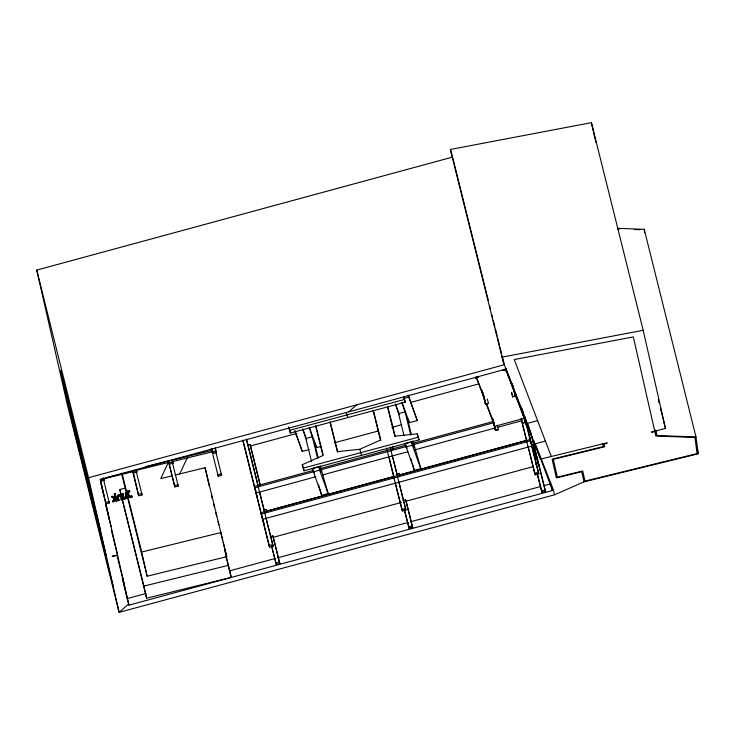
<?xml version="1.0" encoding="UTF-8"?>
<svg xmlns="http://www.w3.org/2000/svg" width="735" height="735" viewBox="0 0 735 735"><rect width="100%" height="100%" fill="white"/><g stroke="black" fill="none" stroke-linecap="round" stroke-linejoin="round"><path stroke-width="1.1" d="M126.089 496.41L125.63 497.329L123.857 497.182L124.325 499.129L123.452 499.341L122.111 493.902L122.984 493.681L124.151 498.376L123.287 498.587L123.452 499.341M117.361 496.474L118.142 500.645L119.015 500.434L118.84 499.671L117.968 499.892L118.142 500.645M168.453 462.159L160.79 478.586L171.871 475.867M179.689 474.029L187.351 457.611M113.08 501.169L114.375 498.679L111.766 497.237L111.591 496.483L114.201 497.917L112.648 501.996L113.787 501.711L114.982 498.22L116.056 501.16L116.92 500.948L116.755 500.186L115.882 500.397L116.056 501.16M113.787 501.711L114.982 498.22M128.662 604.005L119.107 612.347L67.335 404.7L36.75 270.094L452.567 157.079L450.362 149.471L591.418 122.653L643.189 330.3L665.487 428.459L660.508 408.485M348.702 411.848L356.723 404.838M129.36 496.428L128.101 491.476L128.276 492.229L129.727 491.871L129.397 490.456L127.026 491.035C127.1 493.681 128.092 499.579 131.988 497.209C132.631 494.003 129.195 497.779 129.011 495.124M131.308 496.676C132.364 496.327 128.046 497.898 128.175 495.656M387.418 406.427L394.842 436.204L417.26 433.834L419.069 439.888L304.069 470.795L302.26 464.731L322.968 455.516L315.545 425.74M329.914 421.881L337.337 451.658L359.755 449.287L380.464 440.063L373.04 410.286M36.75 270.094L88.522 477.732L119.107 612.347L554.548 494.802L584.003 481.829L698.25 453.78L695.99 436.957L644.218 229.311L617.4 228.328M88.522 477.732L504.339 364.716L502.124 355.832M505.992 370.734L505.551 369.567L502.685 370.348L505.312 369.769L505.992 370.734L505.441 368.529M247.318 445.226L250.019 444.5L250.571 445.952L260.475 485.679M250.571 445.952L296.968 433.338M411.012 402.321L478.384 384.001M512.084 383.982L515.566 396.055L512.69 396.836L511.542 392.297M485.109 403.037L485.789 404.011L488.417 403.432L485.55 404.204L482.077 390.873M512.644 396.716L515.235 396.018L514.252 392.077L524.165 418.325L494.728 426.309L486.395 404.259M254.31 486.478L313.128 470.483M319.753 468.682L406.179 445.171M412.813 443.37L493.442 421.44M313.45 471.796L254.632 487.792L256.01 491.384M321.186 469.693L406.51 446.485M413.134 444.684L493.764 422.754M315.866 476.749L255.945 493.047L257.728 497.705M322.49 474.948L407.824 451.749M414.448 449.939L495.078 428.018M497.292 427.412L521.584 420.806L522.144 422.257M495.022 429.277L495.712 430.251L498.339 429.663L495.463 430.444L492.266 418.215M524.753 421.219L525.488 422.303L522.613 423.084L525.148 422.267L521.244 407.116M526.839 423.58L537.588 420.659M263.543 510.283L266.235 509.548L266.796 511.009L393.813 476.464M396.367 474.158L399.059 473.432L399.61 474.883L526.637 440.338M529.182 438.042L531.874 437.307L526.554 423.424M534.639 443.977L545.388 441.055M402.909 500.425L405.601 499.69L406.17 501.169L412.721 527.454L409.129 528.428L404.195 509.428M270.094 536.568L272.786 535.833L273.346 537.294L279.897 563.57L276.314 564.553L271.656 546.665M535.741 464.327L538.433 463.592M273.346 537.294L401.475 502.446M406.17 501.169L533.187 466.624M269.056 545.618L272.639 544.644L273.2 546.096L269.607 547.07L269.056 545.618L242.752 440.136M401.87 509.493L405.463 508.519L406.023 509.98L402.431 510.954L401.87 509.493L386.582 448.148M534.694 473.377L538.286 472.394L538.847 473.854L535.255 474.828L534.694 473.377L521.06 418.702M146.081 593.485L127.284 598.575L122.616 578.013M230.11 570.709L275.441 558.425M277.646 557.819L408.118 522.456M410.323 521.859L540.785 486.496M275.754 563.093L279.337 562.119L279.897 563.57M408.568 526.958L412.151 525.975L412.721 527.454L409.119 528.41L404.764 510.908M541.392 490.851L544.984 489.877L545.545 491.329L541.952 492.312L537.028 473.331M123.958 585.244L128.919 605.144L552.463 490.521L551.369 486.138M403.827 398.443L408.77 397.111L408.357 395.467L417.287 420.53L409.377 422.653L407.153 417.728L411.278 434.275M289.379 430.398L404.379 399.5L405.334 402.128L290.334 433.034L288.524 426.98M302.719 429.047L305.833 438.529L312.301 436.792L317.529 457.749M395.439 404.131L398.554 413.612L405.022 411.876L410.791 435.037M294.937 431.206L302.287 451.428L309.205 449.572M318.283 458.089L314.433 442.645L316.666 447.569L321.085 446.375M334.351 442.81L378.589 430.93M391.856 427.366L401.806 424.692M303.114 468.158L418.114 437.252L419.069 439.888M320.203 465.806L328.132 493.562L321.664 495.307L312.292 468.461L318.76 466.725L321.103 472.081L319.725 466.569M412.923 440.89L420.852 468.645L414.384 470.391L405.013 443.545L411.481 441.808L413.823 447.165L412.445 441.652M313.147 471.888L319.615 470.152L328.132 493.562M405.867 446.972L412.335 445.235L420.852 468.645M145.466 466.587L168.398 460.955L174.829 486.882L178.228 486.055L177.907 484.631L174.507 485.467L174.829 486.882M171.834 460.248L211.827 450.436M106.456 477.658L116.24 475.26M118.418 474.727L131.464 471.521M135.957 470.418L168.719 462.379M172.155 461.672L212.158 451.85L211.349 448.295M100.401 479.615L136.572 470.74L136.894 472.155L133.494 472.991M172.734 461.856L169.335 462.692L169.656 464.116L173.056 463.28L172.183 459.632M213.058 453.458L212.737 452.043L216.136 451.207L216.457 452.622L213.058 453.458L211.956 449.03M100.723 481.039L104.122 480.203L103.8 478.779M175.187 475.049L205.093 467.708L226.738 556.671L147.175 576.203L121.496 473.221M224.625 549.771L231.249 577.416L146.623 598.189L119.787 489.492L125.354 488.132M115.119 493.663L115.294 494.416L114.43 494.627L114.256 493.874L115.119 493.663L116.92 500.948M127.982 491.596L129.562 491.118M111.591 496.483L112.675 496.217L115.211 497.696L115.57 499.194L115.147 498.982M120.163 495.179L119.989 494.416L120.862 494.205M126.172 492.9L126.337 493.663L125.474 493.874L125.299 493.111L126.172 492.9C127.89 494.784 127.228 499.534 124.022 497.852M138.345 494.343L141.745 493.507L142.066 494.931L138.667 495.767L132.511 470.942M112.473 501.242L113.613 500.958M121.33 499.864L122.194 499.653L122.028 498.89L121.156 499.111L121.33 499.864L120.283 495.611L119.511 495.362A1.525 1.387 -12.8 0 0 118.519 495.463L118.059 496.401L119.015 500.434M105.895 503.806L109.304 502.97L108.973 501.555L105.574 502.382L101.044 484.209M218.231 476.234L221.63 475.398L221.308 473.974L217.909 474.81L218.231 476.234L211.358 448.525M521.878 409.064L525.194 422.386L526.278 422.12L524.919 416.644M525.194 422.386L525.865 424.132L526.949 423.875M147.175 576.203L141.68 552.013L221.244 532.48M665.579 428.441L651.541 431.886L651.651 432.336L654.83 431.555L655.85 436.03L694.942 437.463L697.102 453.587L584.986 481.113L582.69 470.979L557.369 477.19L553.317 459.347L604.675 446.742L604.051 444.023L607.239 443.242L607.128 442.792L540.446 459.154L503.163 361.648L450.362 149.471M544.102 485.596L550.827 483.952M146.623 598.189L143.876 586.089L228.502 565.316M643.189 330.3L502.134 357.118L503.163 361.648M128.919 605.144L117.618 555.403L112.106 556.331L117.554 555.1L100.346 479.349L506.011 369.089L527.317 423.452M617.483 228.879L619.715 228.962M634.231 229.495L639.817 229.697M655.491 429.975L656.879 435.524L695.99 436.957M405.013 443.545L406.96 448.01M312.292 468.461L314.24 472.927M540.776 459.072L535.025 444.997L533.941 445.263L533.481 443.94L534.529 443.683L533.693 440.338M535.3 443.793L553.519 490.263L554.548 494.802M527.785 424.325L529.007 427.531M527.702 424.573L530.155 430.986M552.463 490.521L539.619 455.875M537.349 458.475L530.091 439.539L260.861 512.764L261.421 514.215M537.68 459.788L530.422 440.853L261.191 514.077L262.57 517.67M538.985 465.044L531.727 446.117L262.496 519.333L264.288 523.991M528.143 447.091L528.704 448.543M392.352 455.948L397.552 476.023M398.912 482.233L406.023 509.98M395.32 483.207L402.431 510.954M259.538 492.073L264.738 512.148M266.088 518.359L273.2 546.096M551.296 456.49L514.224 359.544L633.331 336.906L654.729 431.105M505.652 368.428L513.149 388.282M514.785 392.6L523.513 415.698M505.515 368.961L513.811 390.91M514.794 394.851L515.235 396.018M477.006 378.525L484.144 397.424M486.533 403.726L494.067 423.682L493.268 420.457M476.078 376.954L485.596 402.155M407.989 394.961L417.287 420.53M402.027 402.431L409.377 422.653M395.559 404.167L399.427 414.816M347.839 417.581L346.24 412.381M361.565 455.342L359.755 449.287M309.306 427.347L316.666 447.569M302.838 429.084L306.715 439.723M294.91 430.627L302.287 451.428M302.26 464.731L303.215 467.368M410.828 458.833L411.839 461.883M412.519 463.914L414.384 470.391M318.448 484.76L320.809 491.88M401.907 402.394L405.022 411.876M309.187 427.311L312.301 436.792M697.138 449.342L698.25 453.78M658.294 399.601L659.13 402.936M530.9 433.053L545.747 492.174M530.155 430.572L544.984 489.877M526.278 423.479L538.847 473.854M525.727 422.019L538.286 472.394M522.723 411.251L525.865 424.132M522.006 408.972L525.047 421.137M537.313 473.689L541.952 492.312M515.162 393.225L516.273 397.644M521.51 418.665L522.613 423.084M513.912 389.421L515.566 396.055M522.42 423.36L526.517 439.787M528.97 449.645L535.255 474.828M512.323 383.716L515.079 394.768M512.249 384.065L513.058 387.299M505.524 368.079L506.075 370.293M511.588 392.407L512.69 396.836M452.843 158.181L488.279 300.312M489.666 305.87L490.493 309.196M491.88 314.755L492.707 318.08M493.258 320.304L494.921 326.965M495.482 329.188L497.136 335.849M497.696 338.072L499.35 344.733M499.91 346.957L501.564 353.618M505.221 368.841L505.708 370.817M497.237 425.243L498.339 429.663M494.728 426.309L495.712 430.251M492.597 418.325L495.307 429.203M492.432 418.279L495.463 430.444M487.277 398.885L488.417 403.432M483.079 393.124L483.878 396.349M484.365 398.306L485.789 404.002M482.95 393.151L485.394 402.964M482.243 390.937L485.55 404.204M417.26 433.834L418.114 437.252M405.334 402.128L403.846 396.955L404.379 399.5M411.481 441.808L412.335 445.235M398.554 413.612L404.048 435.671M387.823 406.859L395.246 436.636M392.472 446.246L393.023 448.451M392.462 446.999L393.014 449.204M399.059 473.432L399.601 475.618M405.601 499.69L412.151 525.975M390.45 447.523L391.002 449.728M390.166 447.174L405.463 508.519M389.329 458.383L393.969 476.997M373.454 410.718L380.877 440.495M330.327 422.303L337.751 452.08M315.949 426.171L323.097 454.846M318.76 466.725L319.615 470.152M321.02 492.735L321.664 495.307M305.833 438.529L311.612 461.69M303.426 468.223L304.069 470.795M289.48 429.608L290.334 433.034M250.019 444.5L260.19 485.32M266.235 509.548L266.777 511.744M272.786 535.833L279.337 562.119M246.629 439.512L258.178 485.853M246.344 439.153L272.639 544.644M271.665 545.93L276.314 564.553M243.037 440.486L254.595 486.827M254.861 487.93L269.607 547.07M215.318 447.918L216.457 452.622M215.079 449.113L221.63 475.398M211.9 448.699L212.737 452.043M211.414 495.197L212.231 498.486M213.6 503.98L214.418 507.269M215.787 512.754L216.614 516.053M217.983 521.538L218.8 524.836M220.987 533.619L222.631 540.207M223.183 542.402L226.738 556.671M225.994 556.321L231.249 577.416M172.229 459.954L173.056 463.28M172.385 462.471L178.228 486.055M168.784 460.468L169.656 464.116M168.434 461.084L174.507 485.467M136.333 469.931L136.894 472.155M136.232 471.53L142.066 494.931M122.074 473.386L141.68 552.013M126.337 493.663C128.065 495.537 127.403 500.287 124.197 498.606L124.325 499.129M125.299 493.111L126.135 496.538M119.787 489.492L143.876 586.089M119.989 494.416L120.117 494.94C116.902 493.258 116.259 498.008 117.968 499.892M114.256 493.874L115.211 497.696M103.571 477.97L104.122 480.203M103.139 478.154L109.304 502.97M105.555 504.458L111.095 526.673M111.251 529.861L117.618 555.403M117.352 556.9L124.252 584.582M122.295 578.574L123.406 583.02M100.245 529.338L60.619 370.366L73.913 428.882L113.401 587.247M67.197 399.261L106.52 556.965M591.418 122.653L595.956 142.608M655.813 430.839L656.879 435.524M602.865 443.839L603.481 446.558L552.123 459.164L556.386 477.915L581.707 471.695L584.003 481.829M205.093 467.708L209.337 486.405M133.173 471.567L138.667 495.767M131.62 495.656L131.988 497.209M129.397 490.456L129.727 491.871M127.026 491.035L127.192 491.788M122.984 493.681L123.158 494.444L122.286 494.655L122.111 493.902M120.283 495.611L120.457 496.364L119.686 496.116A1.525 1.387 -12.8 0 0 118.684 496.217L118.344 497.76M114.201 497.917L114.375 498.679M100.3 479.799L103.938 495.813M105.528 502.804L109.322 519.498M60.922 371.634L74.079 429.543M125.97 495.785L126.264 497.163M644.218 229.311L644.678 232.683M478.411 376.926L475.536 377.707L475.977 378.874L475.867 377.744L478.411 376.926"/></g></svg>
